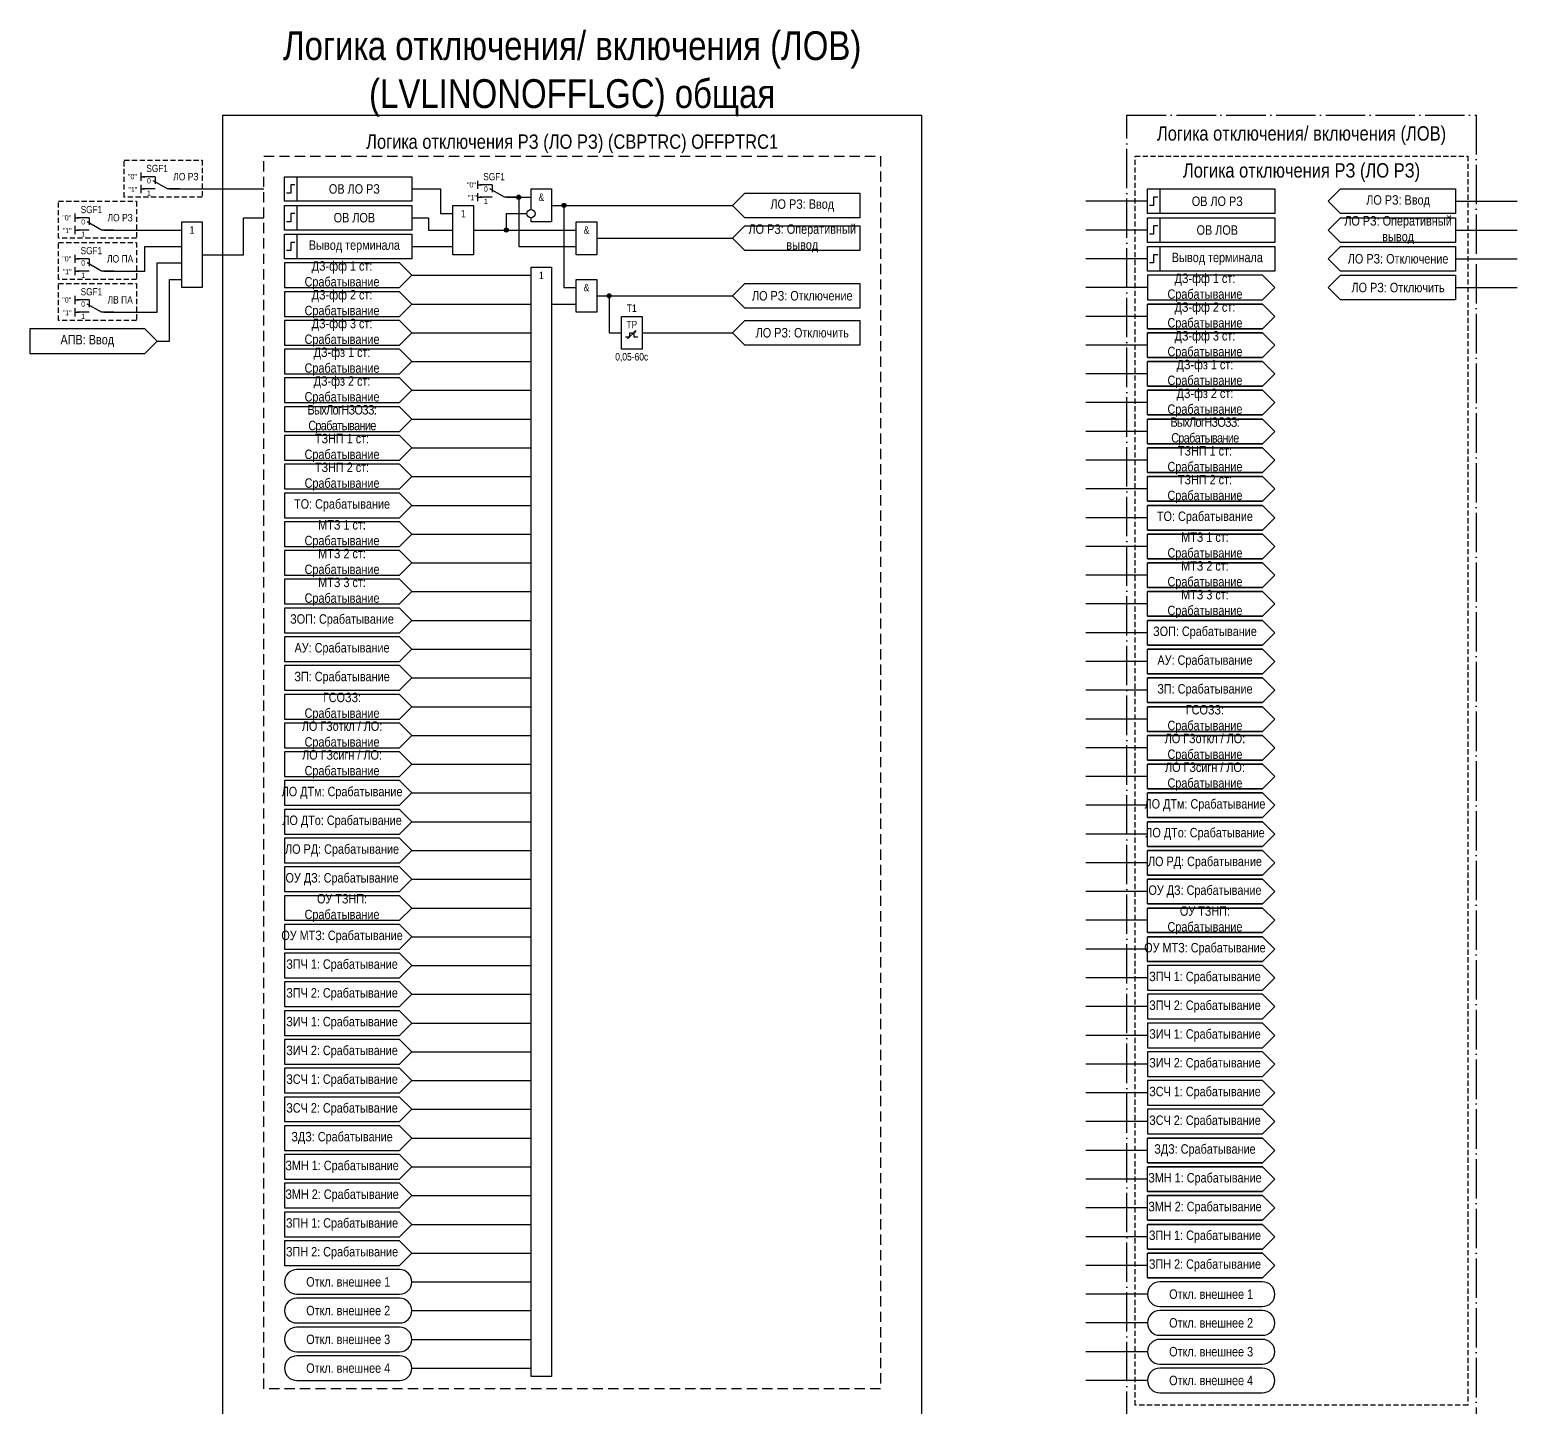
# Model space of a CAD drawing. Header units: millimetres. Extents: x -47 to 315, y 0 to 831.
# Drawn here: x -47 to 315, y 495.7 to 830.8 of the extents above; entities that cross this region are included whole.
import ezdxf
from ezdxf.enums import TextEntityAlignment as Align

# ---------------------------------------------------------------- set-up
doc = ezdxf.new("R2010")
doc.units = ezdxf.units.MM
doc.linetypes.add('ACAD_ISO04W100', pattern=[30, 24, -3, 0, -3])
doc.linetypes.add('штриховая2', pattern=[0.375, 0.25, -0.125])
doc.layers.add('TEXT', color=7, linetype='Continuous', lineweight=25)
doc.layers.add('Основная', color=7, linetype='Continuous')
doc.styles.add('2.5_Gost_RD', font='ARIALN.TTF', dxfattribs={"height": 2.5})
doc.styles.add('3.5_Gost_RD', font='ARIALN.TTF', dxfattribs={"height": 3.5})
doc.styles.add('Вывод', font='ARIALN.TTF', dxfattribs={"height": 2.5})
doc.styles.add('Компонент', font='ARIALN.TTF', dxfattribs={"height": 3.5})

# ---------------------------------------------------------------- blocks, each defined once
blk = doc.blocks.new('Точка')
at = {"ltscale": 100}
h = blk.add_hatch(color=256, dxfattribs=at)
h.dxf.hatch_style = 1
edge = h.paths.add_edge_path()
edge.add_arc((0, 0), 0.5, 0, 360)
blk.add_circle((0, 0), 0.5, dxfattribs=at)
blk = doc.blocks.new('*U958')
at = {"layer": 'Основная', "color": 0}
blk.add_line((0, 0), (7, 4), dxfattribs=at)
at = {"layer": 'Основная', "ltscale": 0.35}
blk.add_line((6, 6), (6, 2.5), dxfattribs=at)
blk = doc.blocks.new('*U1038')
at = {"layer": 'Основная', "color": 0}
for p, q in [((-3, 6), (-9, 6)), ((-3, 0), (-9, 0)), ((9, 0), (3, 0))]:
    blk.add_line(p, q, dxfattribs=at)
at = {"layer": 'Основная', "ltscale": 0.25, "xscale": -1}
blk.add_blockref('*U958', (3, 0), dxfattribs=at)
at = {"layer": 'Основная'}
for tag, height, style, p in [('В1', 2.5, 'Вывод', (-13, 6)), ('ОУ', 3.5, 'Компонент', (-2, 10)), ('В2', 2.5, 'Вывод', (-6, 4)), ('В3', 2.5, 'Вывод', (-6, -2))]:
    blk.add_attdef(tag, text='', height=height, dxfattribs=dict(at, style=style)).set_placement(p, align=Align.MIDDLE_CENTER)
blk = doc.blocks.new('*U985')
at = {"layer": 'Основная', "color": 0}
for p, q in [((-3, 6), (-9, 6)), ((-3, 0), (-9, 0)), ((9, 0), (3, 0))]:
    blk.add_line(p, q, dxfattribs=at)
at = {"layer": 'Основная', "ltscale": 0.25, "xscale": -1}
blk.add_blockref('*U958', (3, 0), dxfattribs=at)
at = {"layer": 'Основная'}
for tag, height, style, p in [('В1', 2.5, 'Вывод', (-14, 6)), ('ОУ', 3.5, 'Компонент', (-2, 10)), ('В2', 2.5, 'Вывод', (-6, 4)), ('В3', 2.5, 'Вывод', (-6, -2))]:
    blk.add_attdef(tag, text='', height=height, dxfattribs=dict(at, style=style)).set_placement(p, align=Align.MIDDLE_CENTER)

msp = doc.modelspace()

# ---------------------------------------------------------------- linework, layer by layer
at = {"color": 6, "ltscale": 100}
for p, q in [((-20, 796), (-20, 794)), ((-20, 795), (-19, 795)), ((-20, 793), (-20, 791)), ((-20, 792), (-19, 792)), ((-36, 786), (-36, 784)), ((-36, 785), (-35, 785)), ((-36, 783), (-36, 781)), ((-36, 782), (-35, 782)), ((-36, 776), (-36, 774)), ((-36, 775), (-35, 775)), ((-36, 773), (-36, 771)), ((-36, 772), (-35, 772)), ((-36, 766), (-36, 764)), ((-36, 765), (-35, 765)), ((-36, 763), (-36, 761)), ((-36, 762), (-35, 762))]:
    msp.add_line(p, q, dxfattribs=at)
at = {"ltscale": 100}
for p, q in [((62, 794), (62, 792)), ((62, 793), (63, 793)), ((62, 791), (62, 789)), ((62, 790), (63, 790)), ((225, 789), (210, 789)), ((300, 789), (315, 789)), ((225, 782), (210, 782)), ((300, 782), (315, 782)), ((225, 775), (210, 775)), ((300, 775), (315, 775)), ((225, 768), (210, 768)), ((300, 768), (315, 768)), ((80, 764), (86, 764)), ((225, 761), (210, 761)), ((98.5, 755.5), (100.5, 757.5)), ((100.5, 757.5), (99.99, 757.25)), ((100.5, 757.5), (100.26, 757.02)), ((225, 754), (210, 754)), ((225, 747), (210, 747)), ((225, 740), (210, 740)), ((225, 733), (210, 733)), ((225, 726), (210, 726)), ((225, 719), (210, 719)), ((225, 712), (210, 712)), ((225, 705), (210, 705)), ((225, 698), (210, 698)), ((225, 691), (210, 691)), ((225, 684), (210, 684)), ((225, 677), (210, 677)), ((225, 670), (210, 670)), ((225, 663), (210, 663)), ((225, 656), (210, 656)), ((225, 649), (210, 649)), ((225, 642), (210, 642)), ((225, 635), (210, 635)), ((225, 628), (210, 628)), ((225, 621), (210, 621)), ((225, 614), (210, 614)), ((225, 607), (210, 607)), ((225, 600), (210, 600)), ((225, 593), (210, 593)), ((225, 586), (210, 586)), ((225, 579), (210, 579)), ((225, 572), (210, 572)), ((225, 565), (210, 565)), ((225, 558), (210, 558)), ((225, 551), (210, 551)), ((225, 544), (210, 544)), ((225, 537), (210, 537)), ((225, 530), (210, 530)), ((225, 523), (210, 523)), ((225, 516), (210, 516)), ((225, 509), (210, 509)), ((225, 502), (210, 502))]:
    msp.add_line(p, q, dxfattribs=at)
at = {"color": 3, "ltscale": 100}
msp.add_lwpolyline([(0, 810), (170, 810), (170, 0), (0, 0)], close=True, dxfattribs=at)
at = {"color": 251, "linetype": 'ACAD_ISO04W100', "lineweight": 30, "ltscale": 0.4, "true_color": 0x58595b}
msp.add_lwpolyline([(220, 810), (305, 810), (305, 42), (220, 42)], close=True, dxfattribs=at)
at = {"color": 6, "linetype": 'штриховая2', "ltscale": 5}
for points in [[(-24, 799), (-5, 799), (-5, 790), (-24, 790)], [(-40, 789), (-21, 789), (-21, 780), (-40, 780)], [(-40, 779), (-21, 779), (-21, 770), (-40, 770)], [(-40, 769), (-21, 769), (-21, 760), (-40, 760)]]:
    msp.add_lwpolyline(points, close=True, dxfattribs=at)
at = {"linetype": 'штриховая2', "ltscale": 10}
msp.add_lwpolyline([(10, 800), (160, 800), (160, 500), (10, 500)], close=True, dxfattribs=at)
at = {"linetype": 'штриховая2', "ltscale": 5}
msp.add_lwpolyline([(222, 800), (303, 800), (303, 496), (222, 496)], close=True, dxfattribs=at)
at = {"ltscale": 100}
for points in [[(15, 795), (46, 795), (46, 789), (15, 789)], [(15, 795), (18, 795), (18, 789), (15, 789)], [(225, 792), (256, 792), (256, 786), (225, 786)], [(225, 792), (228, 792), (228, 786), (225, 786)], [(15, 788), (18, 788), (18, 782), (15, 782)], [(15, 788), (46, 788), (46, 782), (15, 782)], [(56, 788), (61, 788), (61, 776), (56, 776)], [(86, 784), (91, 784), (91, 776), (86, 776)], [(225, 785), (228, 785), (228, 779), (225, 779)], [(225, 785), (256, 785), (256, 779), (225, 779)], [(15, 781), (18, 781), (18, 775), (15, 775)], [(15, 781), (46, 781), (46, 775), (15, 775)], [(225, 778), (228, 778), (228, 772), (225, 772)], [(225, 778), (256, 778), (256, 772), (225, 772)], [(86, 770), (91, 770), (91, 762), (86, 762)], [(97, 761), (102, 761), (102, 753), (97, 753)]]:
    msp.add_lwpolyline(points, close=True, dxfattribs=at)
at = {"lineweight": 30, "ltscale": 100}
for points in [[(17.5, 793), (16.5, 793), (16.5, 791), (15.5, 791)], [(227.5, 790), (226.5, 790), (226.5, 788), (225.5, 788)], [(17.5, 786), (16.5, 786), (16.5, 784), (15.5, 784)], [(227.5, 783), (226.5, 783), (226.5, 781), (225.5, 781)], [(17.5, 779), (16.5, 779), (16.5, 777), (15.5, 777)], [(227.5, 776), (226.5, 776), (226.5, 774), (225.5, 774)]]:
    msp.add_lwpolyline(points, dxfattribs=at)
at = {"color": 6, "ltscale": 100}
for points in [[(-13, 792), (10, 792)], [(-29, 782), (-10, 782)], [(-5, 776), (5, 776), (5, 785), (10, 785)], [(-29, 772), (-19, 772), (-19, 778), (-10, 778)], [(-29, 762), (-16, 762), (-16, 774), (-10, 774)], [(-16, 755), (-13, 755), (-13, 770), (-10, 770)], [(-16, 755), (-19, 758), (-47, 758), (-47, 752), (-19, 752), (-16, 755)]]:
    msp.add_lwpolyline(points, dxfattribs=at)
at = {"ltscale": 100}
for points in [[(46, 792), (53, 792), (53, 786), (56, 786)], [(69, 790), (75, 790)], [(69, 790), (72, 790), (72, 778), (86, 778)], [(75, 787), (75, 792), (80, 792), (80, 784), (75, 784), (75, 785)], [(124, 788), (127, 791), (155, 791), (155, 785), (127, 785), (124, 788)], [(269, 789), (272, 792), (300, 792), (300, 786), (272, 786), (269, 789)], [(61, 782), (69, 782), (69, 786), (74, 786)], [(80, 788), (124, 788)], [(80, 788), (83, 788), (83, 768), (86, 768)], [(46, 785), (50, 785), (50, 782), (56, 782)], [(61, 782), (86, 782)], [(124, 780), (127, 783), (155, 783), (155, 777), (127, 777), (124, 780)], [(269, 782), (272, 785), (300, 785), (300, 779), (272, 779), (269, 782)], [(91, 780), (124, 780)], [(46, 778), (56, 778)], [(269, 775), (272, 778), (300, 778), (300, 772), (272, 772), (269, 775)], [(46, 771), (43, 774), (15, 774), (15, 768), (43, 768), (46, 771)], [(75, 729), (75, 773), (80, 773), (80, 503), (75, 503), (75, 729)], [(46, 771), (75, 771)], [(124, 766), (127, 769), (155, 769), (155, 763), (127, 763), (124, 766)], [(269, 768), (272, 771), (300, 771), (300, 765), (272, 765), (269, 768)], [(46, 764), (43, 767), (15, 767), (15, 761), (43, 761), (46, 764)], [(46, 764), (75, 764)], [(91, 766), (124, 766)], [(91, 766), (94, 766), (94, 757), (97, 757)], [(46, 757), (43, 760), (15, 760), (15, 754), (43, 754), (46, 757)], [(46, 757), (75, 757)], [(102, 757), (124, 757)], [(124, 757), (127, 760), (155, 760), (155, 754), (127, 754), (124, 757)], [(46, 750), (43, 753), (15, 753), (15, 747), (43, 747), (46, 750)], [(46, 750), (75, 750)], [(46, 743), (43, 746), (15, 746), (15, 740), (43, 740), (46, 743)], [(46, 743), (75, 743)], [(46, 736), (43, 739), (15, 739), (15, 733), (43, 733), (46, 736)], [(46, 736), (75, 736)], [(46, 729), (43, 732), (15, 732), (15, 726), (43, 726), (46, 729)], [(46, 729), (75, 729)], [(46, 722), (43, 725), (15, 725), (15, 719), (43, 719), (46, 722)], [(46, 722), (75, 722)], [(46, 715), (43, 718), (15, 718), (15, 712), (43, 712), (46, 715)], [(46, 715), (75, 715)], [(46, 708), (43, 711), (15, 711), (15, 705), (43, 705), (46, 708)], [(46, 708), (75, 708)], [(46, 701), (43, 704), (15, 704), (15, 698), (43, 698), (46, 701)], [(46, 701), (75, 701)], [(46, 694), (43, 697), (15, 697), (15, 691), (43, 691), (46, 694)], [(46, 694), (75, 694)], [(46, 687), (43, 690), (15, 690), (15, 684), (43, 684), (46, 687)], [(46, 687), (75, 687)], [(46, 680), (43, 683), (15, 683), (15, 677), (43, 677), (46, 680)], [(46, 680), (75, 680)], [(46, 673), (43, 676), (15, 676), (15, 670), (43, 670), (46, 673)], [(46, 673), (75, 673)], [(46, 666), (43, 669), (15, 669), (15, 663), (43, 663), (46, 666)], [(46, 666), (75, 666)], [(46, 659), (43, 662), (15, 662), (15, 656), (43, 656), (46, 659)], [(46, 659), (75, 659)], [(46, 652), (43, 655), (15, 655), (15, 649), (43, 649), (46, 652)], [(46, 652), (75, 652)], [(46, 645), (43, 648), (15, 648), (15, 642), (43, 642), (46, 645)], [(46, 645), (75, 645)], [(46, 638), (43, 641), (15, 641), (15, 635), (43, 635), (46, 638)], [(46, 638), (75, 638)], [(46, 631), (43, 634), (15, 634), (15, 628), (43, 628), (46, 631)], [(46, 631), (75, 631)], [(46, 624), (43, 627), (15, 627), (15, 621), (43, 621), (46, 624)], [(46, 624), (75, 624)], [(46, 617), (43, 620), (15, 620), (15, 614), (43, 614), (46, 617)], [(46, 617), (75, 617)], [(46, 610), (43, 613), (15, 613), (15, 607), (43, 607), (46, 610)], [(46, 610), (75, 610)], [(46, 603), (43, 606), (15, 606), (15, 600), (43, 600), (46, 603)], [(46, 603), (75, 603)], [(256, 600), (253, 603), (225, 603), (225, 597), (253, 597), (256, 600)], [(46, 596), (43, 599), (15, 599), (15, 593), (43, 593), (46, 596)], [(46, 596), (75, 596)], [(256, 593), (253, 596), (225, 596), (225, 590), (253, 590), (256, 593)], [(46, 589), (43, 592), (15, 592), (15, 586), (43, 586), (46, 589)], [(46, 589), (75, 589)], [(256, 586), (253, 589), (225, 589), (225, 583), (253, 583), (256, 586)], [(46, 582), (43, 585), (15, 585), (15, 579), (43, 579), (46, 582)], [(46, 582), (75, 582)], [(256, 579), (253, 582), (225, 582), (225, 576), (253, 576), (256, 579)], [(46, 575), (43, 578), (15, 578), (15, 572), (43, 572), (46, 575)], [(46, 575), (75, 575)], [(256, 572), (253, 575), (225, 575), (225, 569), (253, 569), (256, 572)], [(46, 568), (43, 571), (15, 571), (15, 565), (43, 565), (46, 568)], [(46, 568), (75, 568)], [(256, 565), (253, 568), (225, 568), (225, 562), (253, 562), (256, 565)], [(46, 561), (43, 564), (15, 564), (15, 558), (43, 558), (46, 561)], [(46, 561), (75, 561)], [(46, 554), (43, 557), (15, 557), (15, 551), (43, 551), (46, 554)], [(46, 554), (75, 554)], [(46, 547), (43, 550), (15, 550), (15, 544), (43, 544), (46, 547)], [(46, 547), (75, 547)], [(46, 540), (43, 543), (15, 543), (15, 537), (43, 537), (46, 540)], [(46, 540), (75, 540)], [(46, 533), (43, 536), (15, 536), (15, 530), (43, 530), (46, 533)], [(46, 533), (75, 533)], [(46, 526), (75, 526)], [(46, 519), (75, 519)], [(46, 512), (75, 512)], [(46, 505), (75, 505)]]:
    msp.add_lwpolyline(points, dxfattribs=at)
at = {"color": 6, "ltscale": 100}
msp.add_lwpolyline([(-10, 784), (-5, 784), (-5, 768), (-10, 768)], close=True, dxfattribs=at)
at = {"color": 7, "ltscale": 100}
msp.add_lwpolyline([(98, 756), (99, 756), (99, 757), (100, 757), (100, 756), (101, 756)], dxfattribs=at)
at = {"ltscale": 100}
for points in [[(18, 523), (43, 523, 1), (43, 529), (18, 529, 1)], [(228, 520), (253, 520, 1), (253, 526), (228, 526, 1)], [(18, 516), (43, 516, 1), (43, 522), (18, 522, 1)], [(228, 513), (253, 513, 1), (253, 519), (228, 519, 1)], [(18, 509), (43, 509, 1), (43, 515), (18, 515, 1)], [(228, 506), (253, 506, 1), (253, 512), (228, 512, 1)], [(18, 502), (43, 502, 1), (43, 508), (18, 508, 1)], [(228, 499), (253, 499, 1), (253, 505), (228, 505, 1)]]:
    msp.add_lwpolyline(points, format="xyb", close=True, dxfattribs=at)
msp.add_circle((75, 786), 1)
at = {"layer": 'TEXT', "ltscale": 100}
msp.add_lwpolyline([(225, 771), (225, 765), (253, 765), (256, 768), (253, 771)], close=True, dxfattribs=at)
for points in [[(225, 758), (253, 758), (256, 761), (253, 764), (225, 764), (253, 764), (256, 761), (253, 758), (225, 758), (225, 764)], [(225, 751), (253, 751), (256, 754), (253, 757), (225, 757), (253, 757), (256, 754), (253, 751), (225, 751), (225, 757)], [(225, 744), (253, 744), (256, 747), (253, 750), (225, 750), (253, 750), (256, 747), (253, 744), (225, 744), (225, 750)], [(225, 737), (253, 737), (256, 740), (253, 743), (225, 743), (253, 743), (256, 740), (253, 737), (225, 737), (225, 743)], [(225, 730), (253, 730), (256, 733), (253, 736), (225, 736), (253, 736), (256, 733), (253, 730), (225, 730), (225, 736)], [(225, 723), (253, 723), (256, 726), (253, 729), (225, 729), (253, 729), (256, 726), (253, 723), (225, 723), (225, 729)], [(225, 716), (253, 716), (256, 719), (253, 722), (225, 722), (253, 722), (256, 719), (253, 716), (225, 716), (225, 722)], [(225, 709), (253, 709), (256, 712), (253, 715), (225, 715), (253, 715), (256, 712), (253, 709), (225, 709), (225, 715)], [(225, 702), (253, 702), (256, 705), (253, 708), (225, 708), (253, 708), (256, 705), (253, 702), (225, 702), (225, 708)], [(225, 695), (253, 695), (256, 698), (253, 701), (225, 701), (253, 701), (256, 698), (253, 695), (225, 695), (225, 701)], [(225, 688), (253, 688), (256, 691), (253, 694), (225, 694), (253, 694), (256, 691), (253, 688), (225, 688), (225, 694)], [(225, 681), (253, 681), (256, 684), (253, 687), (225, 687), (253, 687), (256, 684), (253, 681), (225, 681), (225, 687)], [(225, 674), (253, 674), (256, 677), (253, 680), (225, 680), (253, 680), (256, 677), (253, 674), (225, 674), (225, 680)], [(225, 667), (253, 667), (256, 670), (253, 673), (225, 673), (253, 673), (256, 670), (253, 667), (225, 667), (225, 673)], [(225, 660), (253, 660), (256, 663), (253, 666), (225, 666), (253, 666), (256, 663), (253, 660), (225, 660), (225, 666)], [(225, 653), (253, 653), (256, 656), (253, 659), (225, 659), (253, 659), (256, 656), (253, 653), (225, 653), (225, 659)], [(225, 646), (253, 646), (256, 649), (253, 652), (225, 652), (253, 652), (256, 649), (253, 646), (225, 646), (225, 652)], [(225, 639), (253, 639), (256, 642), (253, 645), (225, 645), (253, 645), (256, 642), (253, 639), (225, 639), (225, 645)], [(225, 632), (253, 632), (256, 635), (253, 638), (225, 638), (253, 638), (256, 635), (253, 632), (225, 632), (225, 638)], [(225, 625), (253, 625), (256, 628), (253, 631), (225, 631), (253, 631), (256, 628), (253, 625), (225, 625), (225, 631)], [(225, 618), (253, 618), (256, 621), (253, 624), (225, 624), (253, 624), (256, 621), (253, 618), (225, 618), (225, 624)], [(225, 611), (253, 611), (256, 614), (253, 617), (225, 617), (253, 617), (256, 614), (253, 611), (225, 611), (225, 617)], [(225, 604), (253, 604), (256, 607), (253, 610), (225, 610), (253, 610), (256, 607), (253, 604), (225, 604), (225, 610)], [(225, 555), (253, 555), (256, 558), (253, 561), (225, 561), (253, 561), (256, 558), (253, 555), (225, 555), (225, 561)], [(225, 548), (253, 548), (256, 551), (253, 554), (225, 554), (253, 554), (256, 551), (253, 548), (225, 548), (225, 554)], [(225, 541), (253, 541), (256, 544), (253, 547), (225, 547), (253, 547), (256, 544), (253, 541), (225, 541), (225, 547)], [(225, 534), (253, 534), (256, 537), (253, 540), (225, 540), (253, 540), (256, 537), (253, 534), (225, 534), (225, 540)], [(225, 527), (253, 527), (256, 530), (253, 533), (225, 533), (253, 533), (256, 530), (253, 527), (225, 527), (225, 533)]]:
    msp.add_lwpolyline(points, dxfattribs=at)

# ---------------------------------------------------------------- block references
at = {"ltscale": 100}
for p in [(72, 790), (83, 788), (69, 782), (94, 766)]:
    msp.add_blockref('Точка', p, dxfattribs=at)
at = {"layer": 'Основная', "color": 6, "ltscale": 0.25, "xscale": 0.5, "yscale": 0.5, "zscale": 0.5}
for p in [(-15, 792), (-31, 782), (-31, 772), (-31, 762)]:
    msp.add_blockref('*U985', p, dxfattribs=at).add_auto_attribs({'ОУ': 'SGF1', 'В1': '"0"', 'В2': '0', 'В3': '1'})
at = {"layer": 'Основная', "ltscale": 0.25, "xscale": 0.5, "yscale": 0.5, "zscale": 0.5}
msp.add_blockref('*U1038', (67, 790), dxfattribs=at).add_auto_attribs({'ОУ': 'SGF1', 'В1': '"0"', 'В2': '0', 'В3': '1'})

# ---------------------------------------------------------------- texts
at = {"color": 30, "ltscale": 100, "attachment_point": 5}
for s, insert, char_height, width, style in [('{\\C3;Логика отключения/ включения (ЛОВ) (LVLINONOFFLGC) общая}', (85, 820), 7, 170, '3.5_Gost_RD'), ('Логика отключения/ включения (ЛОВ)', (262.5, 805), 3.5, 85, '3.5_Gost_RD'), ('Логика отключения РЗ (ЛО РЗ) (CBPTRC) {\\C6;OFFPTRC1}', (85, 803), 3.5, 150, '3.5_Gost_RD'), ('Логика отключения РЗ (ЛО РЗ)', (262.5, 796), 3.5, 81, '3.5_Gost_RD'), ('ЛО РЗ', (-9, 795), 1.8, 8, '2.5_Gost_RD'), ('ЛО РЗ', (-25, 785), 1.8, 8, '2.5_Gost_RD'), ('ЛО ПА', (-25, 775), 1.8, 8, '2.5_Gost_RD'), ('ЛВ ПА', (-25, 765), 1.8, 8, '2.5_Gost_RD')]:
    msp.add_mtext(s, dxfattribs=dict(at, insert=insert, char_height=char_height, width=width, style=style))
at = {"color": 6, "ltscale": 100, "char_height": 1.25, "attachment_point": 1, "style": '3.5_Gost_RD'}
for insert in [(-23, 792.5), (-39, 782.5), (-39, 772.5), (-39, 762.5)]:
    msp.add_mtext_dynamic_manual_height_columns('"1"', width=2, gutter_width=17.5, heights=[0], dxfattribs=dict(at, insert=insert))
at = {"ltscale": 100, "insert": (59.66, 790.5), "char_height": 1.25, "attachment_point": 1, "style": '3.5_Gost_RD'}
msp.add_mtext_dynamic_manual_height_columns('"1"', width=2, gutter_width=17.5, heights=[0], dxfattribs=at)
at = {"ltscale": 100, "attachment_point": 5, "style": '2.5_Gost_RD'}
for s, insert, char_height, width in [('&', (77.5, 790), 1.8, 5), ('1', (58.5, 786), 1.8, 5), ('&', (88.5, 782), 1.8, 5), ('ЛО РЗ: Отключение', (286, 775), 2.3, 28), ('1', (77.5, 771), 1.8, 5), ('&', (88.5, 768), 1.8, 5), ('ЛО РЗ: Отключить', (286, 768), 2.3, 28), ('T1', (99.5, 763), 1.8, 5), ('TP', (99.5, 759), 1.8, 5), ('0,05-60с', (99.5, 751), 1.8, 5), ('Откл. внешнее 1', (30.5, 526), 2.3, 31), ('Откл. внешнее 1', (240.5, 523), 2.3, 31), ('Откл. внешнее 2', (30.5, 519), 2.3, 31), ('Откл. внешнее 2', (240.5, 516), 2.3, 31), ('Откл. внешнее 3', (30.5, 512), 2.3, 31), ('Откл. внешнее 3', (240.5, 509), 2.3, 31), ('Откл. внешнее 4', (30.5, 505), 2.3, 31), ('Откл. внешнее 4', (240.5, 502), 2.3, 31)]:
    msp.add_mtext(s, dxfattribs=dict(at, insert=insert, char_height=char_height, width=width))
at = {"color": 6, "ltscale": 100, "insert": (-7.5, 782), "char_height": 1.8, "width": 5, "attachment_point": 5, "style": '2.5_Gost_RD'}
msp.add_mtext('1', dxfattribs=at)
at = {"layer": 'TEXT', "ltscale": 100, "char_height": 2.3, "width": 28, "attachment_point": 5, "style": '2.5_Gost_RD'}
for s, insert in [('ОВ ЛО РЗ', (32, 792)), ('ЛО РЗ: Ввод', (141, 788)), ('ОВ ЛО РЗ', (242, 789)), ('ЛО РЗ: Ввод', (286, 789)), ('ОВ ЛОВ', (32, 785)), ('ЛО РЗ: Оперативный вывод', (286, 782)), ('ЛО РЗ: Оперативный вывод', (141, 780)), ('ОВ ЛОВ', (242, 782)), ('Вывод терминала', (32, 778)), ('Вывод терминала', (242, 775)), ('ДЗ-фф 1 ст: Срабатывание', (29, 771)), ('ДЗ-фф 1 ст: Срабатывание', (239, 768)), ('ДЗ-фф 2 ст: Срабатывание', (29, 764)), ('ЛО РЗ: Отключение', (141, 766)), ('ДЗ-фф 2 ст: Срабатывание', (239, 761)), ('ДЗ-фф 3 ст: Срабатывание', (29, 757)), ('ЛО РЗ: Отключить', (141, 757)), ('ДЗ-фф 3 ст: Срабатывание', (239, 754)), ('АПВ: Ввод', (-33, 755)), ('ДЗ-фз 1 ст: Срабатывание', (29, 750)), ('ДЗ-фз 1 ст: Срабатывание', (239, 747)), ('ДЗ-фз 2 ст: Срабатывание', (29, 743)), ('ДЗ-фз 2 ст: Срабатывание', (239, 740)), ('\\A1;{\\T0.9;ВыхЛогНЗОЗЗ: Срабатывание }', (29, 736)), ('{\\T0.9;ВыхЛогНЗОЗЗ\\A1;: Срабатывание}', (239, 733)), ('\\A1;ТЗНП 1 ст: {\\A0;Срабатывание}', (29, 729)), ('\\A1;ТЗНП 1 ст: {\\A0;Срабатывание}', (239, 726)), ('\\A1;ТЗНП 2 ст: {\\A0;Срабатывание}', (29, 722)), ('\\A1;ТЗНП 2 ст: {\\A0;Срабатывание}', (239, 719)), ('ТО: Срабатывание', (29, 715)), ('ТО: Срабатывание', (239, 712)), ('\\A1;МТЗ 1 ст: Срабатывание', (29, 708)), ('\\A1;МТЗ 1 ст: Срабатывание', (239, 705)), ('\\A1;МТЗ 2 ст: Срабатывание', (29, 701)), ('\\A1;МТЗ 2 ст: Срабатывание', (239, 698)), ('\\A1;МТЗ 3 ст: Срабатывание', (29, 694)), ('\\A1;МТЗ 3 ст: Срабатывание', (239, 691)), ('ЗОП: Срабатывание', (29, 687)), ('ЗОП: Срабатывание', (239, 684)), ('АУ: Срабатывание', (29, 680)), ('АУ: Срабатывание', (239, 677)), ('ЗП: Срабатывание', (29, 673)), ('ЗП: Срабатывание', (239, 670)), ('ГСОЗЗ: \\PСрабатывание', (29, 666)), ('ГСОЗЗ: \\PСрабатывание', (239, 663)), ('ЛО ГЗоткл / ЛО:\\PСрабатывание', (29, 659)), ('ЛО ГЗоткл / ЛО:\\PСрабатывание', (239, 656)), ('ЛО ГЗсигн / ЛО:\\PСрабатывание', (29, 652)), ('ЛО ГЗсигн / ЛО:\\PСрабатывание', (239, 649)), ('ЛО ДТм: Срабатывание', (29, 645)), ('ЛО ДТм: Срабатывание', (239, 642)), ('ЛО ДТо: Срабатывание', (29, 638)), ('ЛО ДТо: Срабатывание', (239, 635)), ('ЛО РД: Срабатывание', (29, 631)), ('ЛО РД: Срабатывание', (239, 628)), ('ОУ ДЗ: Срабатывание ', (29, 624)), ('ОУ ДЗ: Срабатывание ', (239, 621)), ('ОУ ТЗНП: Срабатывание ', (29, 617)), ('ОУ ТЗНП: Срабатывание ', (239, 614)), ('ОУ МТЗ: Срабатывание ', (29, 610)), ('ОУ МТЗ: Срабатывание ', (239, 607)), ('ЗПЧ 1: Срабатывание ', (29, 603)), ('ЗПЧ 1: Срабатывание ', (239, 600)), ('ЗПЧ 2: Срабатывание ', (29, 596)), ('ЗПЧ 2: Срабатывание ', (239, 593)), ('ЗИЧ 1: Срабатывание ', (29, 589)), ('ЗИЧ 1: Срабатывание ', (239, 586)), ('ЗИЧ 2: Срабатывание ', (29, 582)), ('ЗИЧ 2: Срабатывание ', (239, 579)), ('ЗСЧ 1: Срабатывание ', (29, 575)), ('ЗСЧ 1: Срабатывание ', (239, 572)), ('ЗСЧ 2: Срабатывание ', (29, 568)), ('ЗСЧ 2: Срабатывание ', (239, 565)), ('ЗДЗ: Срабатывание ', (29, 561)), ('ЗДЗ: Срабатывание ', (239, 558)), ('ЗМН 1: Срабатывание', (29, 554)), ('ЗМН 1: Срабатывание', (239, 551)), ('ЗМН 2: Срабатывание', (29, 547)), ('ЗМН 2: Срабатывание', (239, 544)), ('ЗПН 1: Срабатывание', (29, 540)), ('ЗПН 1: Срабатывание', (239, 537)), ('ЗПН 2: Срабатывание', (29, 533)), ('ЗПН 2: Срабатывание', (239, 530))]:
    msp.add_mtext(s, dxfattribs=dict(at, insert=insert))

doc.saveas('drawing.dxf')
